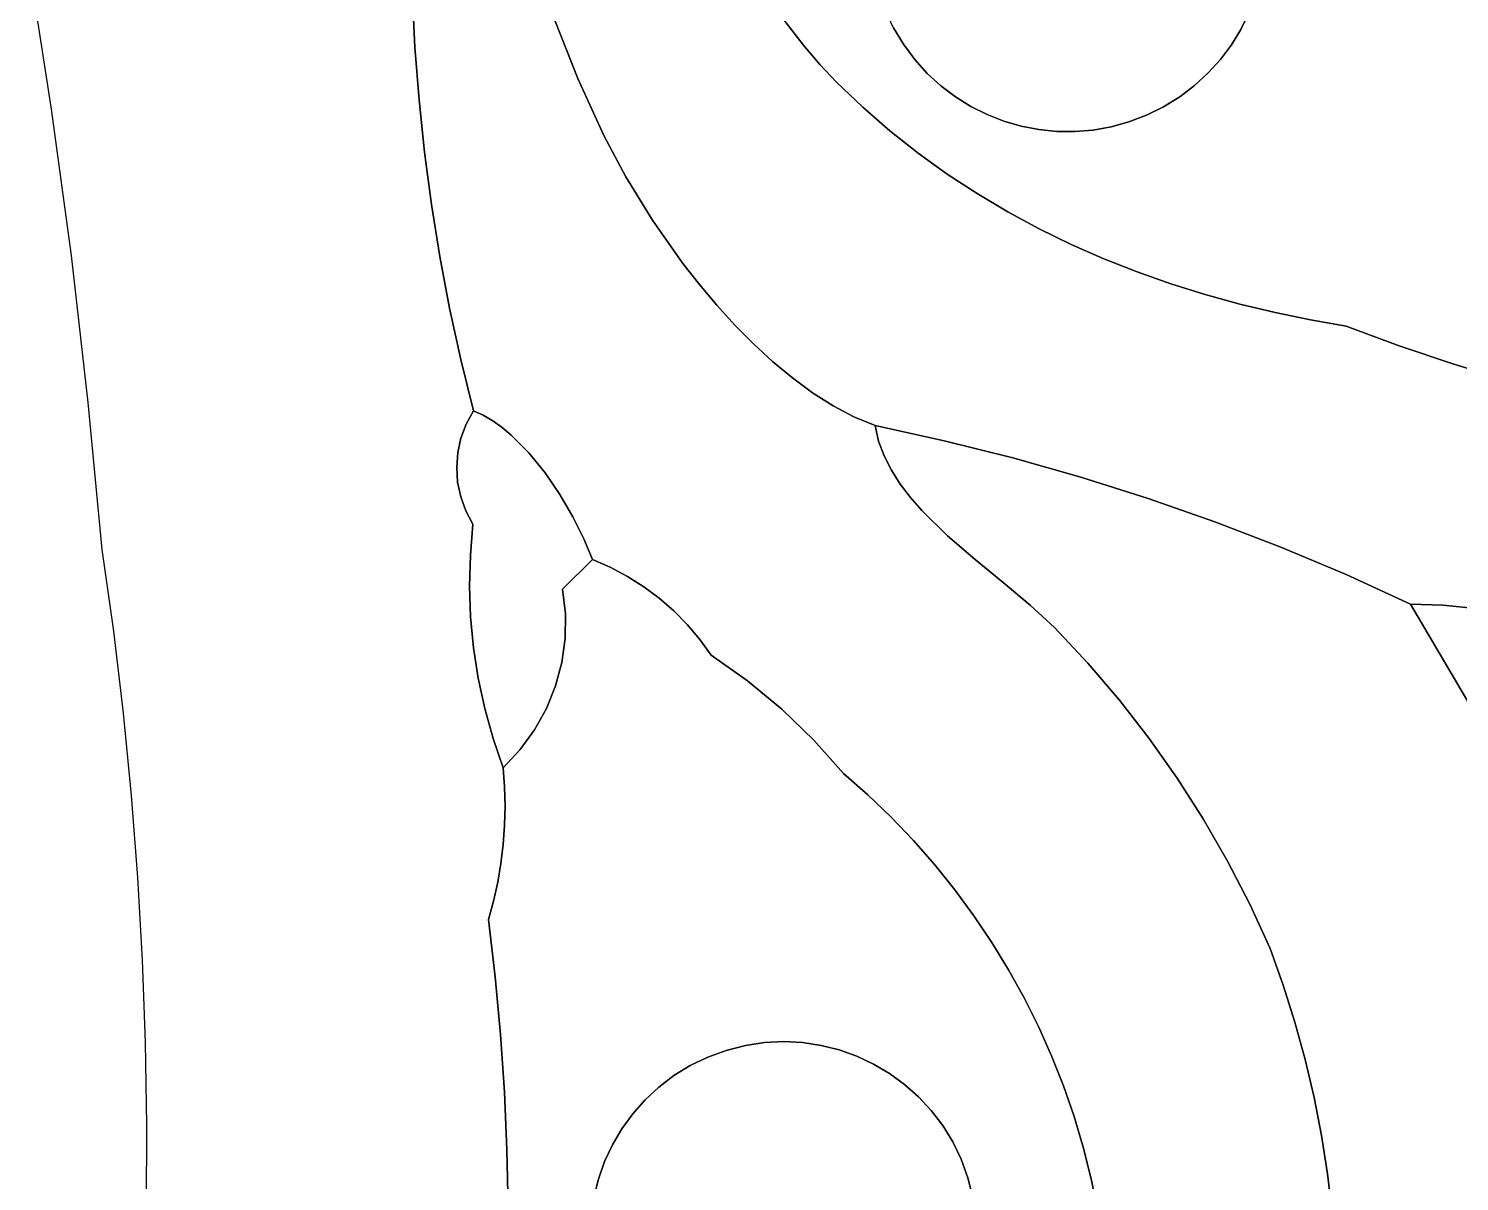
# Model space of a CAD drawing. Header units: inches. Extents: x 37.2 to 70.6, y 17.4 to 61.6.
# Drawn here: x 43.701 to 46.823, y 35.094 to 37.61 of the extents above; entities that cross this region are included whole.
import ezdxf

# ---------------------------------------------------------------- set-up
doc = ezdxf.new("R2010")
doc.units = ezdxf.units.IN
doc.layers.add('SURFACES_FOR_SKETCHUP', color=7, linetype='Continuous')

msp = doc.modelspace()

# ---------------------------------------------------------------- linework, layer by layer
at = {"layer": 'SURFACES_FOR_SKETCHUP'}
for points, invisible_edges in [([(46.7583, 38.0589), (47.12, 37.5233), (48.5744, 40.0622)], 11), ([(45.5412, 37.8818), (45.6098, 37.576), (45.7589, 38.1948)], 11), ([(45.7589, 38.1948), (45.6098, 37.576), (46.3779, 37.6802)], 11), ([(46.7788, 38.0082), (47.12, 37.5233), (46.7583, 38.0589)], 3), ([(46.7788, 38.0082), (46.7951, 37.9559), (47.12, 37.5233)], 10), ([(46.7951, 37.9559), (46.8069, 37.9022), (47.12, 37.5233)], 10), ([(45.5412, 37.8818), (45.5371, 37.8427), (45.6098, 37.576)], 10), ([(46.8069, 37.9022), (46.8142, 37.8474), (47.12, 37.5233)], 8), ([(46.7918, 37.8519), (46.3638, 37.6435), (47.12, 37.5233)], 11), ([(47.12, 37.5233), (46.8142, 37.8474), (46.7918, 37.8519)], 8), ([(45.5883, 37.6116), (45.6098, 37.576), (45.5371, 37.8427)], 10), ([(43.7006, 37.7525), (43.7499, 37.4339), (44.5381, 37.6842)], 10), ([(44.8499, 37.6262), (44.8994, 37.5011), (45.2834, 37.7278)], 10), ([(45.2834, 37.7278), (44.8994, 37.5011), (45.3181, 37.6735)], 3), ([(44.5438, 37.5693), (44.5381, 37.6842), (43.7499, 37.4339)], 10), ([(44.5381, 37.6842), (44.5438, 37.5693), (44.8499, 37.6262)], 10), ([(44.9561, 37.3766), (45.3181, 37.6735), (44.8994, 37.5011)], 3), ([(45.3181, 37.6735), (44.9561, 37.3766), (45.3542, 37.6223)], 3), ([(45.3542, 37.6223), (45.3909, 37.5749), (45.5565, 37.6863)], 10), ([(45.5705, 37.6485), (45.5565, 37.6863), (45.3909, 37.5749)], 10), ([(45.8671, 37.3971), (46.3779, 37.6802), (45.6098, 37.576)], 11), ([(45.8671, 37.3971), (46.1776, 37.4392), (46.3779, 37.6802)], 11), ([(46.3779, 37.6802), (46.1776, 37.4392), (46.3638, 37.6435)], 3), ([(45.3909, 37.5749), (45.4277, 37.5317), (45.5705, 37.6485)], 10), ([(45.5705, 37.6485), (45.4277, 37.5317), (45.5883, 37.6116)], 3), ([(46.1776, 37.4392), (46.213, 37.4611), (46.3638, 37.6435)], 10), ([(46.3638, 37.6435), (46.213, 37.4611), (46.3464, 37.6083)], 3), ([(46.3464, 37.6083), (47.12, 37.5233), (46.3638, 37.6435)], 3), ([(44.5438, 37.5693), (44.5527, 37.4547), (44.8499, 37.6262)], 10), ([(44.8499, 37.6262), (44.5527, 37.4547), (44.8994, 37.5011)], 3), ([(45.3542, 37.6223), (44.9561, 37.3766), (45.3909, 37.5749)], 3), ([(45.4637, 37.4934), (45.5883, 37.6116), (45.4277, 37.5317)], 3), ([(45.5883, 37.6116), (45.4637, 37.4934), (45.6098, 37.576)], 3), ([(46.3464, 37.6083), (46.213, 37.4611), (46.3258, 37.5746)], 3), ([(46.3258, 37.5746), (46.5765, 36.9606), (46.3464, 37.6083)], 3), ([(46.3464, 37.6083), (46.5765, 36.9606), (47.12, 37.5233)], 11), ([(44.5527, 37.4547), (44.5438, 37.5693), (43.7499, 37.4339)], 10), ([(44.9561, 37.3766), (45.0044, 37.2862), (45.3909, 37.5749)], 10), ([(45.4277, 37.5317), (45.3909, 37.5749), (45.0044, 37.2862)], 10), ([(45.5211, 37.4386), (45.6098, 37.576), (45.4637, 37.4934)], 3), ([(45.6098, 37.576), (45.5211, 37.4386), (45.6347, 37.5426)], 3), ([(45.6098, 37.576), (45.6347, 37.5426), (45.8294, 37.408)], 10), ([(45.8671, 37.3971), (45.6098, 37.576), (45.8294, 37.408)], 3), ([(46.213, 37.4611), (46.2456, 37.4858), (46.3258, 37.5746)], 10), ([(46.3021, 37.5428), (46.3258, 37.5746), (46.2456, 37.4858)], 10), ([(46.3021, 37.5428), (46.5765, 36.9606), (46.3258, 37.5746)], 3), ([(45.6347, 37.5426), (45.5211, 37.4386), (45.6621, 37.5123)], 3), ([(45.7927, 37.4223), (45.6347, 37.5426), (45.7574, 37.44)], 3), ([(45.8294, 37.408), (45.6347, 37.5426), (45.7927, 37.4223)], 3), ([(45.6347, 37.5426), (45.6621, 37.5123), (45.7574, 37.44)], 10), ([(46.2456, 37.4858), (46.2753, 37.5131), (46.3021, 37.5428)], 8), ([(46.2753, 37.5131), (46.4985, 36.9741), (46.3021, 37.5428)], 3), ([(46.5765, 36.9606), (46.3021, 37.5428), (46.4985, 36.9741)], 3), ([(45.0044, 37.2862), (45.0624, 37.1921), (45.4277, 37.5317)], 10), ([(45.4637, 37.4934), (45.4277, 37.5317), (45.0624, 37.1921)], 10), ([(45.5805, 37.3868), (45.6621, 37.5123), (45.5211, 37.4386)], 3), ([(45.6621, 37.5123), (45.5805, 37.3868), (45.6919, 37.485)], 3), ([(45.7237, 37.4609), (45.7574, 37.44), (45.6621, 37.5123)], 10), ([(45.6621, 37.5123), (45.6919, 37.485), (45.7237, 37.4609)], 8), ([(46.2456, 37.4858), (46.4211, 36.9901), (46.2753, 37.5131)], 3), ([(46.4985, 36.9741), (46.2753, 37.5131), (46.4211, 36.9901)], 3), ([(46.5765, 36.9606), (46.6922, 36.9177), (47.12, 37.5233)], 10), ([(47.1844, 37.4288), (47.12, 37.5233), (46.6922, 36.9177)], 10), ([(44.5527, 37.4547), (44.5647, 37.3403), (44.8994, 37.5011)], 10), ([(44.8994, 37.5011), (44.5647, 37.3403), (44.9561, 37.3766)], 3), ([(45.0624, 37.1921), (45.1288, 37.0976), (45.4637, 37.4934)], 10), ([(45.5211, 37.4386), (45.4637, 37.4934), (45.1288, 37.0976)], 10), ([(45.642, 37.3381), (45.6919, 37.485), (45.5805, 37.3868)], 3), ([(45.6919, 37.485), (45.642, 37.3381), (45.7237, 37.4609)], 3), ([(46.213, 37.4611), (46.3444, 37.0085), (46.2456, 37.4858)], 3), ([(46.4211, 36.9901), (46.2456, 37.4858), (46.3444, 37.0085)], 3), ([(44.5647, 37.3403), (44.5527, 37.4547), (43.7499, 37.4339)], 10), ([(45.7237, 37.4609), (45.642, 37.3381), (45.7574, 37.44)], 3), ([(46.1776, 37.4392), (46.2686, 37.0293), (46.213, 37.4611)], 3), ([(46.3444, 37.0085), (46.213, 37.4611), (46.2686, 37.0293)], 3), ([(43.7499, 37.4339), (43.7931, 37.1144), (44.5647, 37.3403)], 10), ([(45.1288, 37.0976), (45.1648, 37.0514), (45.5211, 37.4386)], 10), ([(45.5805, 37.3868), (45.5211, 37.4386), (45.1648, 37.0514)], 10), ([(45.7054, 37.2924), (45.7574, 37.44), (45.642, 37.3381)], 3), ([(45.7574, 37.44), (45.7054, 37.2924), (45.7927, 37.4223)], 3), ([(45.7927, 37.4223), (45.7054, 37.2924), (45.8294, 37.408)], 3), ([(45.8671, 37.3971), (45.9056, 37.3896), (46.1776, 37.4392)], 10), ([(46.1403, 37.4208), (46.1776, 37.4392), (45.9056, 37.3896)], 10), ([(45.9056, 37.3896), (45.9448, 37.3857), (46.1403, 37.4208)], 10), ([(45.9448, 37.3857), (45.9842, 37.3853), (46.1403, 37.4208)], 10), ([(46.1403, 37.4208), (45.9842, 37.3853), (46.102, 37.4063)], 3), ([(46.102, 37.4063), (46.1199, 37.0788), (46.1403, 37.4208)], 3), ([(46.1937, 37.0527), (46.1403, 37.4208), (46.1199, 37.0788)], 3), ([(46.1403, 37.4208), (46.1937, 37.0527), (46.1776, 37.4392)], 3), ([(46.2686, 37.0293), (46.1776, 37.4392), (46.1937, 37.0527)], 3), ([(46.6922, 36.9177), (46.8089, 36.8781), (47.1844, 37.4288)], 10), ([(47.2521, 37.3368), (47.1844, 37.4288), (46.8089, 36.8781)], 10), ([(45.1648, 37.0514), (45.2026, 37.0064), (45.5805, 37.3868)], 10), ([(45.2026, 37.0064), (45.2418, 36.963), (45.5805, 37.3868)], 10), ([(45.642, 37.3381), (45.5805, 37.3868), (45.2418, 36.963)], 10), ([(45.7706, 37.2497), (45.8294, 37.408), (45.7054, 37.2924)], 3), ([(45.8294, 37.408), (45.7706, 37.2497), (45.8671, 37.3971)], 3), ([(45.8375, 37.2099), (45.8671, 37.3971), (45.7706, 37.2497)], 3), ([(45.8671, 37.3971), (45.8375, 37.2099), (45.9056, 37.3896)], 3), ([(45.9056, 37.3896), (45.8375, 37.2099), (45.9448, 37.3857)], 3), ([(45.9059, 37.1729), (45.9448, 37.3857), (45.8375, 37.2099)], 3), ([(45.9448, 37.3857), (45.9059, 37.1729), (45.9842, 37.3853)], 3), ([(45.9759, 37.1388), (45.9842, 37.3853), (45.9059, 37.1729)], 3), ([(45.9759, 37.1388), (46.0473, 37.1074), (46.0238, 37.3886)], 10), ([(45.9842, 37.3853), (45.9759, 37.1388), (46.0238, 37.3886)], 3), ([(46.0238, 37.3886), (46.102, 37.4063), (45.9842, 37.3853)], 3), ([(46.0238, 37.3886), (46.0631, 37.3955), (46.102, 37.4063)], 8), ([(46.0631, 37.3955), (46.0238, 37.3886), (46.0473, 37.1074)], 10), ([(46.1199, 37.0788), (46.102, 37.4063), (46.0473, 37.1074)], 3), ([(46.102, 37.4063), (46.0631, 37.3955), (46.0473, 37.1074)], 10), ([(44.5798, 37.2264), (44.9561, 37.3766), (44.5647, 37.3403)], 3), ([(44.9561, 37.3766), (44.5798, 37.2264), (45.0044, 37.2862)], 3), ([(44.5798, 37.2264), (44.5647, 37.3403), (43.7931, 37.1144)], 10), ([(45.2418, 36.963), (45.2825, 36.9218), (45.642, 37.3381)], 10), ([(45.3245, 36.8832), (45.642, 37.3381), (45.2825, 36.9218)], 3), ([(45.7054, 37.2924), (45.642, 37.3381), (45.3245, 36.8832)], 10), ([(46.9267, 36.8418), (47.2521, 37.3368), (46.8089, 36.8781)], 3), ([(45.3245, 36.8832), (45.3675, 36.8475), (45.7054, 37.2924)], 10), ([(45.3675, 36.8475), (45.4115, 36.8153), (45.7054, 37.2924)], 10), ([(45.4115, 36.8153), (45.4564, 36.7869), (45.7054, 37.2924)], 10), ([(45.7054, 37.2924), (45.4564, 36.7869), (45.7706, 37.2497)], 3), ([(44.5981, 37.1129), (45.0044, 37.2862), (44.5798, 37.2264)], 3), ([(45.0044, 37.2862), (44.5981, 37.1129), (45.0624, 37.1921)], 3), ([(44.5798, 37.2264), (43.7931, 37.1144), (44.5981, 37.1129)], 3), ([(45.5019, 36.7628), (45.7706, 37.2497), (45.4564, 36.7869)], 3), ([(45.548, 36.7435), (45.7706, 37.2497), (45.5019, 36.7628)], 3), ([(45.7706, 37.2497), (45.548, 36.7435), (45.8375, 37.2099)], 3), ([(45.6989, 36.7105), (45.8375, 37.2099), (45.548, 36.7435)], 3), ([(45.8375, 37.2099), (45.6989, 36.7105), (45.9059, 37.1729)], 3), ([(44.6194, 37), (45.0624, 37.1921), (44.5981, 37.1129)], 3), ([(44.6194, 37), (44.6438, 36.8876), (45.0624, 37.1921)], 10), ([(45.1288, 37.0976), (45.0624, 37.1921), (44.6438, 36.8876)], 10), ([(45.9059, 37.1729), (45.6989, 36.7105), (45.9759, 37.1388)], 3), ([(45.8487, 36.673), (45.9759, 37.1388), (45.6989, 36.7105)], 3), ([(45.9759, 37.1388), (45.8487, 36.673), (46.0473, 37.1074)], 3), ([(43.8299, 36.7941), (44.5981, 37.1129), (43.7931, 37.1144)], 3), ([(44.5981, 37.1129), (43.8299, 36.7941), (44.6194, 37)], 3), ([(45.9972, 36.6309), (46.0473, 37.1074), (45.8487, 36.673)], 3), ([(46.0473, 37.1074), (45.9972, 36.6309), (46.1199, 37.0788)], 3), ([(44.6438, 36.8876), (44.7341, 36.7393), (45.1288, 37.0976)], 11), ([(44.7541, 36.7227), (45.1288, 37.0976), (44.7341, 36.7393)], 3), ([(45.1288, 37.0976), (44.7541, 36.7227), (45.1648, 37.0514)], 3), ([(46.1199, 37.0788), (45.9972, 36.6309), (46.1937, 37.0527)], 3), ([(44.7924, 36.6841), (45.1648, 37.0514), (44.7541, 36.7227)], 3), ([(45.1648, 37.0514), (44.7924, 36.6841), (45.2026, 37.0064)], 3), ([(46.1443, 36.5844), (46.1937, 37.0527), (45.9972, 36.6309)], 3), ([(46.1937, 37.0527), (46.1443, 36.5844), (46.2686, 37.0293)], 3), ([(44.8279, 36.6403), (45.2026, 37.0064), (44.7924, 36.6841)], 3), ([(45.2026, 37.0064), (44.8279, 36.6403), (45.2418, 36.963)], 3), ([(46.2686, 37.0293), (46.1443, 36.5844), (46.3444, 37.0085)], 3), ([(46.2899, 36.5334), (46.3444, 37.0085), (46.1443, 36.5844)], 3), ([(46.3444, 37.0085), (46.2899, 36.5334), (46.4211, 36.9901)], 3), ([(44.6194, 37), (43.8299, 36.7941), (44.6438, 36.8876)], 3), ([(46.4211, 36.9901), (46.2899, 36.5334), (46.4985, 36.9741)], 3), ([(44.86, 36.5931), (45.2418, 36.963), (44.8279, 36.6403)], 3), ([(45.2418, 36.963), (44.86, 36.5931), (45.2825, 36.9218)], 3), ([(46.434, 36.4779), (46.4985, 36.9741), (46.2899, 36.5334)], 3), ([(46.4985, 36.9741), (46.434, 36.4779), (46.5765, 36.9606)], 3), ([(46.5765, 36.9606), (46.434, 36.4779), (46.6922, 36.9177)], 3), ([(44.8883, 36.5445), (45.2825, 36.9218), (44.86, 36.5931)], 3), ([(45.2825, 36.9218), (44.8883, 36.5445), (45.3245, 36.8832)], 3), ([(46.5763, 36.4181), (46.6922, 36.9177), (46.434, 36.4779)], 3), ([(46.6922, 36.9177), (46.5763, 36.4181), (46.8089, 36.8781)], 3), ([(44.6438, 36.8876), (43.8299, 36.7941), (44.6441, 36.7161)], 11), ([(44.6555, 36.7468), (44.6714, 36.7759), (44.6438, 36.8876)], 8), ([(44.6555, 36.7468), (44.6438, 36.8876), (44.6441, 36.7161)], 3), ([(44.6438, 36.8876), (44.6714, 36.7759), (44.6927, 36.7662)], 8), ([(44.6438, 36.8876), (44.6927, 36.7662), (44.7136, 36.7539)], 9), ([(44.6438, 36.8876), (44.7136, 36.7539), (44.7341, 36.7393)], 9), ([(45.0074, 36.4144), (45.3245, 36.8832), (44.8883, 36.5445)], 11), ([(45.3245, 36.8832), (45.0074, 36.4144), (45.3675, 36.8475)], 3), ([(46.5763, 36.4181), (46.7168, 36.3539), (46.8089, 36.8781)], 10), ([(46.7871, 36.3514), (46.8089, 36.8781), (46.7168, 36.3539)], 3), ([(46.8089, 36.8781), (46.7871, 36.3514), (46.9267, 36.8418)], 3), ([(45.0431, 36.3918), (45.3675, 36.8475), (45.0074, 36.4144)], 3), ([(45.3675, 36.8475), (45.0431, 36.3918), (45.4115, 36.8153)], 3), ([(46.8594, 36.3444), (46.9267, 36.8418), (46.7871, 36.3514)], 3), ([(43.8299, 36.7941), (43.8606, 36.473), (44.6349, 36.6522)], 10), ([(44.6372, 36.6844), (44.6441, 36.7161), (43.8299, 36.7941)], 10), ([(44.6349, 36.6522), (44.6372, 36.6844), (43.8299, 36.7941)], 10), ([(45.0769, 36.3667), (45.4115, 36.8153), (45.0431, 36.3918)], 3), ([(45.1087, 36.3391), (45.4115, 36.8153), (45.0769, 36.3667)], 3), ([(45.4115, 36.8153), (45.1087, 36.3391), (45.4564, 36.7869)], 3), ([(44.6714, 36.7759), (44.6555, 36.7468), (44.6927, 36.7662)], 2), ([(44.7136, 36.7539), (44.6927, 36.7662), (44.6555, 36.7468)], 10), ([(45.4564, 36.7869), (45.1087, 36.3391), (45.5678, 36.6772)], 11), ([(45.4564, 36.7869), (45.5678, 36.6772), (45.5019, 36.7628)], 3), ([(45.5558, 36.7097), (45.548, 36.7435), (45.5019, 36.7628)], 8), ([(45.5558, 36.7097), (45.5019, 36.7628), (45.5678, 36.6772)], 3), ([(44.7541, 36.7227), (44.7341, 36.7393), (44.6372, 36.6844)], 10), ([(44.6372, 36.6844), (44.7341, 36.7393), (44.6441, 36.7161)], 3), ([(44.6555, 36.7468), (44.6441, 36.7161), (44.7136, 36.7539)], 10), ([(44.7341, 36.7393), (44.7136, 36.7539), (44.6441, 36.7161)], 10), ([(45.6989, 36.7105), (45.548, 36.7435), (45.5558, 36.7097)], 8), ([(44.6372, 36.6844), (44.6349, 36.6522), (44.7541, 36.7227)], 10), ([(44.7924, 36.6841), (44.7541, 36.7227), (44.6349, 36.6522)], 10), ([(45.5558, 36.7097), (45.5678, 36.6772), (45.6989, 36.7105)], 10), ([(45.5838, 36.6459), (45.6989, 36.7105), (45.5678, 36.6772)], 3), ([(45.5838, 36.6459), (45.6031, 36.6156), (45.6989, 36.7105)], 10), ([(45.6255, 36.5862), (45.6989, 36.7105), (45.6031, 36.6156)], 3), ([(45.6504, 36.5578), (45.6989, 36.7105), (45.6255, 36.5862)], 3), ([(45.6989, 36.7105), (45.6504, 36.5578), (45.8487, 36.673)], 3), ([(44.6349, 36.6522), (44.637, 36.62), (44.7924, 36.6841)], 10), ([(44.637, 36.62), (44.6436, 36.5883), (44.7924, 36.6841)], 10), ([(44.6436, 36.5883), (44.6548, 36.5576), (44.7924, 36.6841)], 10), ([(44.8279, 36.6403), (44.7924, 36.6841), (44.6548, 36.5576)], 10), ([(45.5838, 36.6459), (45.5678, 36.6772), (45.1087, 36.3391)], 10), ([(45.7059, 36.5032), (45.8487, 36.673), (45.6504, 36.5578)], 3), ([(45.7662, 36.4511), (45.8487, 36.673), (45.7059, 36.5032)], 3), ([(45.8277, 36.4008), (45.8487, 36.673), (45.7662, 36.4511)], 3), ([(45.9972, 36.6309), (45.8487, 36.673), (45.8277, 36.4008)], 10), ([(44.6349, 36.6522), (43.8606, 36.473), (44.637, 36.62)], 3), ([(44.6705, 36.5283), (44.8279, 36.6403), (44.6548, 36.5576)], 3), ([(44.86, 36.5931), (44.8279, 36.6403), (44.6705, 36.5283)], 10), ([(45.1383, 36.3091), (45.5838, 36.6459), (45.1087, 36.3391)], 3), ([(45.5838, 36.6459), (45.1383, 36.3091), (45.6031, 36.6156)], 3), ([(44.637, 36.62), (43.8606, 36.473), (44.6436, 36.5883)], 3), ([(45.1657, 36.2768), (45.6031, 36.6156), (45.1383, 36.3091)], 3), ([(45.27, 36.1863), (45.6031, 36.6156), (45.1657, 36.2768)], 11), ([(45.6031, 36.6156), (45.27, 36.1863), (45.6255, 36.5862)], 3), ([(45.8868, 36.3516), (45.9972, 36.6309), (45.8277, 36.4008)], 3), ([(46.1443, 36.5844), (45.9972, 36.6309), (45.8868, 36.3516)], 10), ([(44.6436, 36.5883), (43.8606, 36.473), (44.6648, 36.4607)], 11), ([(44.6648, 36.4607), (44.6548, 36.5576), (44.6436, 36.5883)], 9), ([(44.86, 36.5931), (44.6705, 36.5283), (44.8883, 36.5445)], 3), ([(45.6255, 36.5862), (45.27, 36.1863), (45.6504, 36.5578)], 3), ([(45.8868, 36.3516), (45.9399, 36.3028), (46.1443, 36.5844)], 10), ([(45.9399, 36.3028), (46.0126, 36.2252), (46.1443, 36.5844)], 10), ([(46.1443, 36.5844), (46.0126, 36.2252), (46.2899, 36.5334)], 3), ([(44.6648, 36.4607), (44.6705, 36.5283), (44.6548, 36.5576)], 8), ([(44.6705, 36.5283), (44.6648, 36.4607), (44.8883, 36.5445)], 10), ([(44.8662, 36.3863), (44.8883, 36.5445), (44.6648, 36.4607)], 11), ([(44.8883, 36.5445), (44.8662, 36.3863), (44.9122, 36.4966)], 3), ([(44.9122, 36.4966), (45.0074, 36.4144), (44.8883, 36.5445)], 3), ([(45.3446, 36.1243), (45.6504, 36.5578), (45.27, 36.1863)], 3), ([(45.6504, 36.5578), (45.3446, 36.1243), (45.7059, 36.5032)], 3), ([(46.0814, 36.1445), (46.2899, 36.5334), (46.0126, 36.2252)], 3), ([(46.2899, 36.5334), (46.0814, 36.1445), (46.434, 36.4779)], 3), ([(44.9311, 36.4513), (44.9122, 36.4966), (44.8662, 36.3863)], 2), ([(44.9122, 36.4966), (44.9311, 36.4513), (44.97, 36.4342)], 8), ([(44.9122, 36.4966), (44.97, 36.4342), (45.0074, 36.4144)], 9), ([(45.4144, 36.0569), (45.7059, 36.5032), (45.3446, 36.1243)], 3), ([(45.7059, 36.5032), (45.4144, 36.0569), (45.7662, 36.4511)], 3), ([(46.1464, 36.0608), (46.434, 36.4779), (46.0814, 36.1445)], 3), ([(46.434, 36.4779), (46.1464, 36.0608), (46.5763, 36.4181)], 3), ([(43.8855, 36.2945), (44.6648, 36.4607), (43.8606, 36.473)], 3), ([(44.6648, 36.4607), (43.8855, 36.2945), (44.6631, 36.3931)], 3), ([(44.6648, 36.4607), (44.6631, 36.3931), (44.8662, 36.3863)], 10), ([(44.9311, 36.4513), (44.8662, 36.3863), (44.97, 36.4342)], 2), ([(45.7662, 36.4511), (45.4144, 36.0569), (45.8277, 36.4008)], 3), ([(44.8662, 36.3863), (44.8722, 36.3325), (44.97, 36.4342)], 10), ([(45.0074, 36.4144), (44.97, 36.4342), (44.8722, 36.3325)], 10), ([(45.0074, 36.4144), (44.8722, 36.3325), (45.0431, 36.3918)], 3), ([(46.2075, 35.9742), (46.5763, 36.4181), (46.1464, 36.0608)], 3), ([(46.2645, 35.8849), (46.5763, 36.4181), (46.2075, 35.9742)], 3), ([(46.5763, 36.4181), (46.2645, 35.8849), (46.7168, 36.3539)], 3), ([(44.6631, 36.3931), (43.8855, 36.2945), (44.6654, 36.3257)], 3), ([(44.6654, 36.3257), (44.8662, 36.3863), (44.6631, 36.3931)], 3), ([(44.8662, 36.3863), (44.6654, 36.3257), (44.8722, 36.3325)], 3), ([(44.8722, 36.3325), (44.8715, 36.2789), (45.0431, 36.3918)], 10), ([(45.0769, 36.3667), (45.0431, 36.3918), (44.8715, 36.2789)], 10), ([(45.4789, 35.9842), (45.8277, 36.4008), (45.4144, 36.0569)], 3), ([(45.8277, 36.4008), (45.4789, 35.9842), (45.8868, 36.3516)], 3), ([(45.1087, 36.3391), (45.0769, 36.3667), (44.8715, 36.2789)], 10), ([(45.5322, 35.9374), (45.8868, 36.3516), (45.4789, 35.9842)], 3), ([(45.8868, 36.3516), (45.5322, 35.9374), (45.9399, 36.3028)], 3), ([(46.2645, 35.8849), (46.3173, 35.7931), (46.7168, 36.3539)], 10), ([(47.0347, 35.8127), (46.7168, 36.3539), (46.3173, 35.7931)], 10), ([(46.7871, 36.3514), (46.7168, 36.3539), (47.0347, 35.8127)], 8), ([(46.7871, 36.3514), (47.0347, 35.8127), (46.8594, 36.3444)], 3), ([(44.6654, 36.3257), (43.8855, 36.2945), (44.6718, 36.2586)], 3), ([(44.8722, 36.3325), (44.6654, 36.3257), (44.8715, 36.2789)], 3), ([(44.6718, 36.2586), (44.8715, 36.2789), (44.6654, 36.3257)], 3), ([(45.1383, 36.3091), (45.1087, 36.3391), (44.8642, 36.2263)], 10), ([(44.8715, 36.2789), (44.8642, 36.2263), (45.1087, 36.3391)], 10), ([(43.9068, 36.1156), (44.6718, 36.2586), (43.8855, 36.2945)], 3), ([(45.1657, 36.2768), (45.1383, 36.3091), (44.8642, 36.2263)], 10), ([(45.5833, 35.8885), (45.9399, 36.3028), (45.5322, 35.9374)], 3), ([(45.9399, 36.3028), (45.5833, 35.8885), (46.0126, 36.2252)], 3), ([(44.6718, 36.2586), (43.9068, 36.1156), (44.682, 36.1919)], 3), ([(44.8642, 36.2263), (44.8715, 36.2789), (44.6718, 36.2586)], 10), ([(44.6718, 36.2586), (44.682, 36.1919), (44.8642, 36.2263)], 10), ([(45.1907, 36.2425), (45.1657, 36.2768), (44.8506, 36.1751)], 10), ([(44.8642, 36.2263), (44.8506, 36.1751), (45.1657, 36.2768)], 10), ([(45.1657, 36.2768), (45.1907, 36.2425), (45.27, 36.1863)], 8), ([(44.8506, 36.1751), (44.8642, 36.2263), (44.682, 36.1919)], 10), ([(44.8506, 36.1751), (44.8308, 36.1259), (45.1907, 36.2425)], 10), ([(45.27, 36.1863), (45.1907, 36.2425), (44.8308, 36.1259)], 10), ([(45.632, 35.8376), (46.0126, 36.2252), (45.5833, 35.8885)], 3), ([(46.0126, 36.2252), (45.632, 35.8376), (46.0814, 36.1445)], 3), ([(44.682, 36.1919), (43.9068, 36.1156), (44.6962, 36.126)], 3), ([(44.682, 36.1919), (44.6962, 36.126), (44.8308, 36.1259)], 10), ([(44.8506, 36.1751), (44.682, 36.1919), (44.8308, 36.1259)], 3), ([(45.27, 36.1863), (44.805, 36.0794), (45.3446, 36.1243)], 3), ([(44.8308, 36.1259), (44.805, 36.0794), (45.27, 36.1863)], 10), ([(45.6785, 35.7847), (46.0814, 36.1445), (45.632, 35.8376)], 3), ([(46.0814, 36.1445), (45.6785, 35.7847), (46.1464, 36.0608)], 3), ([(43.9245, 35.9363), (44.6962, 36.126), (43.9068, 36.1156)], 3), ([(44.6962, 36.126), (43.9245, 35.9363), (44.7143, 36.0608)], 3), ([(44.7143, 36.0608), (44.805, 36.0794), (44.6962, 36.126)], 3), ([(44.8308, 36.1259), (44.6962, 36.126), (44.805, 36.0794)], 3), ([(44.7366, 35.8294), (45.3446, 36.1243), (44.7396, 35.8711)], 3), ([(45.3446, 36.1243), (44.7366, 35.8294), (45.4144, 36.0569)], 3), ([(44.7396, 35.8711), (45.3446, 36.1243), (44.805, 36.0794)], 11), ([(44.7734, 36.0362), (44.805, 36.0794), (44.7143, 36.0608)], 10), ([(44.7396, 35.8711), (44.805, 36.0794), (44.7406, 35.913)], 3), ([(44.7734, 36.0362), (44.7406, 35.913), (44.805, 36.0794)], 3), ([(44.7143, 36.0608), (43.9245, 35.9363), (44.7406, 35.913)], 11), ([(44.7395, 35.9549), (44.7363, 35.9967), (44.7143, 36.0608)], 8), ([(44.7395, 35.9549), (44.7143, 36.0608), (44.7406, 35.913)], 3), ([(44.7363, 35.9967), (44.7734, 36.0362), (44.7143, 36.0608)], 2), ([(44.7366, 35.8294), (45.2233, 35.3798), (45.4144, 36.0569)], 11), ([(45.2652, 35.3905), (45.4144, 36.0569), (45.2233, 35.3798)], 3), ([(45.4144, 36.0569), (45.2652, 35.3905), (45.4789, 35.9842)], 3), ([(45.7225, 35.73), (46.1464, 36.0608), (45.6785, 35.7847)], 3), ([(46.1464, 36.0608), (45.7225, 35.73), (46.2075, 35.9742)], 3), ([(44.7734, 36.0362), (44.7363, 35.9967), (44.7395, 35.9549)], 8), ([(44.7734, 36.0362), (44.7395, 35.9549), (44.7406, 35.913)], 9), ([(45.3071, 35.3967), (45.4789, 35.9842), (45.2652, 35.3905)], 3), ([(45.4789, 35.9842), (45.3071, 35.3967), (45.5322, 35.9374)], 3), ([(45.764, 35.6735), (46.2075, 35.9742), (45.7225, 35.73)], 3), ([(45.8031, 35.6153), (46.2075, 35.9742), (45.764, 35.6735)], 3), ([(46.2075, 35.9742), (45.8031, 35.6153), (46.2645, 35.8849)], 3), ([(44.7396, 35.8711), (43.9245, 35.9363), (44.7366, 35.8294)], 3), ([(44.7406, 35.913), (43.9245, 35.9363), (44.7396, 35.8711)], 3), ([(43.9384, 35.7568), (44.7366, 35.8294), (43.9245, 35.9363)], 3), ([(45.3487, 35.3988), (45.5322, 35.9374), (45.3071, 35.3967)], 3), ([(45.5322, 35.9374), (45.3487, 35.3988), (45.5833, 35.8885)], 3), ([(45.39, 35.3966), (45.5833, 35.8885), (45.3487, 35.3988)], 3), ([(45.5833, 35.8885), (45.39, 35.3966), (45.632, 35.8376)], 3), ([(45.8396, 35.5556), (46.2645, 35.8849), (45.8031, 35.6153)], 3), ([(46.2645, 35.8849), (45.8396, 35.5556), (46.3173, 35.7931)], 3), ([(44.7366, 35.8294), (43.9384, 35.7568), (44.7316, 35.7879)], 3), ([(44.7366, 35.8294), (44.7316, 35.7879), (45.2233, 35.3798)], 10), ([(45.4304, 35.3906), (45.632, 35.8376), (45.39, 35.3966)], 3), ([(45.632, 35.8376), (45.4304, 35.3906), (45.6785, 35.7847)], 3), ([(45.8736, 35.4943), (46.3173, 35.7931), (45.8396, 35.5556)], 3), ([(46.3173, 35.7931), (45.8736, 35.4943), (46.366, 35.6988)], 3), ([(46.3173, 35.7931), (46.366, 35.6988), (47.0347, 35.8127)], 10), ([(46.366, 35.6988), (46.4102, 35.6022), (47.0347, 35.8127)], 10), ([(46.4102, 35.6022), (46.4388, 35.5222), (47.0347, 35.8127)], 10), ([(47.0697, 35.7175), (47.0347, 35.8127), (46.4388, 35.5222)], 10), ([(44.7316, 35.7879), (43.9384, 35.7568), (44.7245, 35.7466)], 3), ([(44.7316, 35.7879), (44.7245, 35.7466), (45.1828, 35.365)], 10), ([(45.1828, 35.365), (45.2233, 35.3798), (44.7316, 35.7879)], 10), ([(45.4699, 35.3806), (45.6785, 35.7847), (45.4304, 35.3906)], 3), ([(45.6785, 35.7847), (45.4699, 35.3806), (45.7225, 35.73)], 3), ([(44.7245, 35.7466), (43.9384, 35.7568), (44.7154, 35.7057)], 3), ([(43.9486, 35.5769), (44.7043, 35.6653), (43.9384, 35.7568)], 3), ([(44.7154, 35.7057), (43.9384, 35.7568), (44.7043, 35.6653)], 3), ([(44.7245, 35.7466), (44.7154, 35.7057), (45.1828, 35.365)], 10), ([(45.5081, 35.367), (45.7225, 35.73), (45.4699, 35.3806)], 3), ([(45.7225, 35.73), (45.5081, 35.367), (45.764, 35.6735)], 3), ([(44.7154, 35.7057), (44.7043, 35.6653), (44.7189, 35.54)], 8), ([(44.7154, 35.7057), (44.7189, 35.54), (45.1446, 35.3465)], 11), ([(45.1446, 35.3465), (45.1828, 35.365), (44.7154, 35.7057)], 10), ([(45.9048, 35.4316), (46.366, 35.6988), (45.8736, 35.4943)], 3), ([(46.366, 35.6988), (45.9048, 35.4316), (46.4102, 35.6022)], 3), ([(46.4388, 35.5222), (46.4643, 35.4413), (47.0697, 35.7175)], 10), ([(47.0986, 35.6204), (47.0697, 35.7175), (46.4643, 35.4413)], 10), ([(44.7043, 35.6653), (43.9486, 35.5769), (44.7189, 35.54)], 3), ([(45.5447, 35.3499), (45.764, 35.6735), (45.5081, 35.367)], 3), ([(45.764, 35.6735), (45.5447, 35.3499), (45.8031, 35.6153)], 3), ([(45.5796, 35.3293), (45.8031, 35.6153), (45.5447, 35.3499)], 3), ([(45.8031, 35.6153), (45.5796, 35.3293), (45.8396, 35.5556)], 3), ([(45.9334, 35.3676), (46.4102, 35.6022), (45.9048, 35.4316)], 3), ([(46.4102, 35.6022), (45.9334, 35.3676), (46.4388, 35.5222)], 3), ([(47.1214, 35.5216), (47.0986, 35.6204), (46.4643, 35.4413)], 10), ([(43.9551, 35.3969), (44.7189, 35.54), (43.9486, 35.5769)], 3), ([(44.7189, 35.54), (43.9551, 35.3969), (44.7305, 35.4145)], 3), ([(44.7189, 35.54), (44.7305, 35.4145), (45.0763, 35.2997)], 10), ([(45.0763, 35.2997), (45.1091, 35.3247), (44.7189, 35.54)], 10), ([(45.1091, 35.3247), (45.1446, 35.3465), (44.7189, 35.54)], 10), ([(45.6124, 35.3054), (45.8396, 35.5556), (45.5796, 35.3293)], 3), ([(45.8396, 35.5556), (45.6124, 35.3054), (45.8736, 35.4943)], 3), ([(45.9593, 35.3023), (46.4388, 35.5222), (45.9334, 35.3676)], 3), ([(46.4388, 35.5222), (45.9593, 35.3023), (46.4643, 35.4413)], 3), ([(46.4643, 35.4413), (46.4868, 35.3596), (47.1214, 35.5216)], 10), ([(47.1381, 35.4215), (47.1214, 35.5216), (46.4868, 35.3596)], 10), ([(45.6428, 35.2785), (45.8736, 35.4943), (45.6124, 35.3054)], 3), ([(45.8736, 35.4943), (45.6428, 35.2785), (45.9048, 35.4316)], 3), ([(44.7305, 35.4145), (43.9551, 35.3969), (44.739, 35.2888)], 3), ([(44.7305, 35.4145), (44.739, 35.2888), (45.0193, 35.2414)], 10), ([(45.0193, 35.2414), (45.0463, 35.2718), (44.7305, 35.4145)], 10), ([(45.0463, 35.2718), (45.0763, 35.2997), (44.7305, 35.4145)], 10), ([(45.6707, 35.2485), (45.9048, 35.4316), (45.6428, 35.2785)], 3), ([(45.9048, 35.4316), (45.6707, 35.2485), (45.9334, 35.3676)], 3), ([(45.9823, 35.2358), (46.4643, 35.4413), (45.9593, 35.3023)], 3), ([(46.4643, 35.4413), (45.9823, 35.2358), (46.4868, 35.3596)], 3), ([(46.4868, 35.3596), (46.5062, 35.2771), (47.1381, 35.4215)], 10), ([(47.1381, 35.4215), (46.5062, 35.2771), (47.1353, 35.3376)], 3), ([(43.958, 35.2168), (44.739, 35.2888), (43.9551, 35.3969)], 3), ([(45.2652, 35.3905), (45.2233, 35.3798), (45.5081, 35.367)], 10), ([(45.2652, 35.3905), (45.4304, 35.3906), (45.3071, 35.3967)], 3), ([(45.4699, 35.3806), (45.4304, 35.3906), (45.2652, 35.3905)], 10), ([(45.5081, 35.367), (45.4699, 35.3806), (45.2652, 35.3905)], 10), ([(45.39, 35.3966), (45.3487, 35.3988), (45.3071, 35.3967)], 8), ([(45.39, 35.3966), (45.3071, 35.3967), (45.4304, 35.3906)], 3), ([(44.9749, 35.1737), (45.2233, 35.3798), (44.9954, 35.2086)], 3), ([(45.2233, 35.3798), (44.9749, 35.1737), (45.5447, 35.3499)], 11), ([(45.2233, 35.3798), (45.1828, 35.365), (44.9954, 35.2086)], 10), ([(44.9954, 35.2086), (45.1828, 35.365), (45.0193, 35.2414)], 3), ([(45.0193, 35.2414), (45.1828, 35.365), (45.0463, 35.2718)], 3), ([(45.1828, 35.365), (45.1446, 35.3465), (45.0463, 35.2718)], 10), ([(45.5447, 35.3499), (45.5081, 35.367), (45.2233, 35.3798)], 10), ([(45.6707, 35.2485), (45.6957, 35.2157), (45.9334, 35.3676)], 10), ([(45.9593, 35.3023), (45.9334, 35.3676), (45.6957, 35.2157)], 10), ([(46.0025, 35.1683), (46.4868, 35.3596), (45.9823, 35.2358)], 3), ([(46.4868, 35.3596), (46.0025, 35.1683), (46.5062, 35.2771)], 3), ([(45.5447, 35.3499), (44.9749, 35.1737), (45.151, 34.6039)], 11), ([(45.0763, 35.2997), (45.0463, 35.2718), (45.1446, 35.3465)], 10), ([(45.1446, 35.3465), (45.1091, 35.3247), (45.0763, 35.2997)], 8), ([(45.7209, 34.78), (45.5447, 35.3499), (45.151, 34.6039)], 11), ([(45.5447, 35.3499), (45.7508, 35.1014), (45.5796, 35.3293)], 3), ([(45.7508, 35.1014), (45.5447, 35.3499), (45.7209, 34.78)], 11), ([(45.7508, 35.1014), (45.736, 35.142), (45.5796, 35.3293)], 10), ([(45.5796, 35.3293), (45.736, 35.142), (45.6124, 35.3054)], 3), ([(47.1353, 35.3376), (46.5062, 35.2771), (47.1292, 35.2542)], 3), ([(44.739, 35.2888), (43.958, 35.2168), (44.7445, 35.1629)], 3), ([(44.9749, 35.1737), (44.9954, 35.2086), (44.739, 35.2888)], 10), ([(44.9954, 35.2086), (45.0193, 35.2414), (44.739, 35.2888)], 10), ([(44.739, 35.2888), (44.7445, 35.1629), (44.9749, 35.1737)], 10), ([(45.6124, 35.3054), (45.736, 35.142), (45.6428, 35.2785)], 3), ([(45.9593, 35.3023), (45.6957, 35.2157), (45.7175, 35.1801)], 9), ([(45.9593, 35.3023), (45.7175, 35.1801), (45.9823, 35.2358)], 3), ([(45.6707, 35.2485), (45.6428, 35.2785), (45.7175, 35.1801)], 10), ([(45.736, 35.142), (45.7175, 35.1801), (45.6428, 35.2785)], 10), ([(46.0198, 35.0997), (46.5062, 35.2771), (46.0025, 35.1683)], 3), ([(46.5062, 35.2771), (46.0198, 35.0997), (46.5226, 35.1939)], 3), ([(46.5226, 35.1939), (47.1292, 35.2542), (46.5062, 35.2771)], 3), ([(45.7175, 35.1801), (45.6957, 35.2157), (45.6707, 35.2485)], 8), ([(45.736, 35.142), (45.9823, 35.2358), (45.7175, 35.1801)], 3), ([(45.7508, 35.1014), (45.9823, 35.2358), (45.736, 35.142)], 3), ([(45.9823, 35.2358), (45.7508, 35.1014), (46.0025, 35.1683)], 3), ([(47.1292, 35.2542), (46.5226, 35.1939), (47.1199, 35.1712)], 3), ([(43.9571, 35.0365), (44.7445, 35.1629), (43.958, 35.2168)], 3), ([(44.9577, 35.1371), (44.9749, 35.1737), (44.7445, 35.1629)], 10), ([(44.9749, 35.1737), (44.9577, 35.1371), (44.9449, 34.8523)], 10), ([(44.9449, 34.8523), (45.151, 34.6039), (44.9749, 35.1737)], 11), ([(45.7615, 35.0596), (46.0025, 35.1683), (45.7508, 35.1014)], 3), ([(46.0025, 35.1683), (45.7615, 35.0596), (46.0198, 35.0997)], 3), ([(46.0198, 35.0997), (46.0342, 35.0303), (46.5226, 35.1939)], 10), ([(46.5358, 35.1102), (46.5226, 35.1939), (46.0342, 35.0303)], 10), ([(46.5358, 35.1102), (47.1199, 35.1712), (46.5226, 35.1939)], 3), ([(47.1073, 35.0887), (47.1199, 35.1712), (46.5358, 35.1102)], 10), ([(44.7445, 35.1629), (43.9571, 35.0365), (44.747, 35.037)], 3), ([(44.9342, 35.0594), (44.9441, 35.0989), (44.7445, 35.1629)], 10), ([(44.9441, 35.0989), (44.9577, 35.1371), (44.7445, 35.1629)], 10), ([(44.7445, 35.1629), (44.747, 35.037), (44.9342, 35.0594)], 10), ([(44.9577, 35.1371), (44.9441, 35.0989), (44.9343, 34.8942)], 10), ([(44.9343, 34.8942), (44.9449, 34.8523), (44.9577, 35.1371)], 10), ([(45.7209, 34.78), (45.738, 34.8167), (45.7508, 35.1014)], 10), ([(45.7615, 35.0596), (45.7508, 35.1014), (45.738, 34.8167)], 10), ([(46.5358, 35.1102), (46.0342, 35.0303), (46.5459, 35.026)], 3), ([(46.5358, 35.1102), (46.5459, 35.026), (47.1073, 35.0887)], 10), ([(44.9441, 35.0989), (44.9342, 35.0594), (44.9343, 34.8942)], 10), ([(45.7677, 35.0177), (46.0198, 35.0997), (45.7615, 35.0596)], 3), ([(46.0198, 35.0997), (45.7677, 35.0177), (46.0342, 35.0303)], 3)]:
    msp.add_3dface(points, dxfattribs=dict(at, invisible_edges=invisible_edges))

doc.saveas('drawing.dxf')
